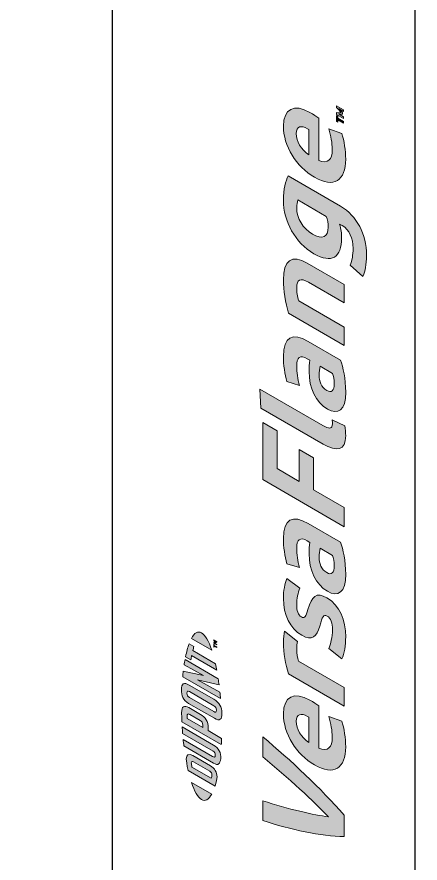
# Model space of a CAD drawing. Header units: inches. Extents: x -20.7 to 76.3, y -55.2 to 19.1.
# Drawn here: x 60.173 to 60.55, y -44.023 to -43.233 of the extents above; entities that cross this region are included whole.
import ezdxf

# ---------------------------------------------------------------- set-up
doc = ezdxf.new("R2010")
doc.units = ezdxf.units.IN
doc.header["$MEASUREMENT"] = 0
doc.linetypes.add('AI-Linetype-13', pattern=[1.199738, 0.599869, -0.119974, 0.119974, -0.119974, 0.119974, -0.119974])
for name, color, linetype, lineweight in [('G-ANNO-TTLB', 7, 'Continuous', 0), ('TYVEK', 7, 'Continuous', 0), ('wall scratch', 7, 'Continuous', 0)]:
    doc.layers.add(name, color=color, linetype=linetype, lineweight=lineweight)

# ---------------------------------------------------------------- blocks, each defined once
blk = doc.blocks.new('Block_149')
at = {"layer": 'TYVEK', "true_color": 0x18467f, "transparency": 33554687}
h = blk.add_hatch(color=156, dxfattribs=at)
h.dxf.hatch_style = 2
edge = h.paths.add_edge_path()
edge.add_spline(control_points=[(60.34545, -43.80839), (60.34894, -43.8104), (60.35218, -43.81615), (60.35498, -43.82451), (60.35498, -43.82451), (60.336, -43.81355), (60.336, -43.81355), (60.33878, -43.80841), (60.34201, -43.8064), (60.34545, -43.80839)], knot_values=[0, 0, 0, 0, 1, 1, 1, 2, 2, 2, 3, 3, 3, 3], degree=3, periodic=0)
edge.add_line((60.34545, -43.80839), (60.34545, -43.80839))
h = blk.add_hatch(color=156, dxfattribs=at)
h.dxf.hatch_style = 2
edge = h.paths.add_edge_path()
edge.add_spline(control_points=[(60.35688, -43.81814), (60.35688, -43.81814), (60.35688, -43.8175), (60.35688, -43.8175), (60.35688, -43.8175), (60.35817, -43.8173), (60.35817, -43.8173), (60.35817, -43.8173), (60.35688, -43.81561), (60.35688, -43.81561), (60.35688, -43.81561), (60.35688, -43.81499), (60.35688, -43.81499), (60.35688, -43.81499), (60.35961, -43.81656), (60.35961, -43.81656), (60.35961, -43.81656), (60.35961, -43.81715), (60.35961, -43.81715), (60.35961, -43.81715), (60.35767, -43.81602), (60.35767, -43.81602), (60.35767, -43.81602), (60.35897, -43.81774), (60.35897, -43.81774), (60.35897, -43.81774), (60.35897, -43.8178), (60.35897, -43.8178), (60.35897, -43.8178), (60.35767, -43.81802), (60.35767, -43.81802), (60.35767, -43.81802), (60.35961, -43.81914), (60.35961, -43.81914), (60.35961, -43.81914), (60.35961, -43.81972), (60.35961, -43.81972), (60.35961, -43.81972), (60.35688, -43.81814), (60.35688, -43.81814)], knot_values=[0, 0, 0, 0, 1, 1, 1, 2, 2, 2, 3, 3, 3, 4, 4, 4, 5, 5, 5, 6, 6, 6, 7, 7, 7, 8, 8, 8, 9, 9, 9, 10, 10, 10, 11, 11, 11, 12, 12, 12, 13, 13, 13, 13], degree=3, periodic=0)
edge = h.paths.add_edge_path()
edge.add_spline(control_points=[(60.35735, -43.82066), (60.35735, -43.82066), (60.35735, -43.82162), (60.35735, -43.82162), (60.35735, -43.82162), (60.35688, -43.82135), (60.35688, -43.82135), (60.35688, -43.82135), (60.35688, -43.81881), (60.35688, -43.81881), (60.35688, -43.81881), (60.35735, -43.81909), (60.35735, -43.81909), (60.35735, -43.81909), (60.35735, -43.82006), (60.35735, -43.82006), (60.35735, -43.82006), (60.35961, -43.82136), (60.35961, -43.82136), (60.35961, -43.82136), (60.35961, -43.82196), (60.35961, -43.82196), (60.35961, -43.82196), (60.35735, -43.82066), (60.35735, -43.82066)], knot_values=[0, 0, 0, 0, 1, 1, 1, 2, 2, 2, 3, 3, 3, 4, 4, 4, 5, 5, 5, 6, 6, 6, 7, 7, 7, 8, 8, 8, 8], degree=3, periodic=0)
h = blk.add_hatch(color=156, dxfattribs=at)
h.dxf.hatch_style = 2
edge = h.paths.add_edge_path()
edge.add_spline(control_points=[(60.33541, -43.83355), (60.33563, -43.83221), (60.33589, -43.83091), (60.33616, -43.82966), (60.33616, -43.82966), (60.35967, -43.84323), (60.35967, -43.84323), (60.3594, -43.84178), (60.35885, -43.83905), (60.35844, -43.83721), (60.35844, -43.83721), (60.33727, -43.82499), (60.33727, -43.82499), (60.33762, -43.82365), (60.33797, -43.82239), (60.3383, -43.82126), (60.3383, -43.82126), (60.33377, -43.81864), (60.33377, -43.81864), (60.33249, -43.8221), (60.33145, -43.826), (60.33049, -43.83071), (60.33049, -43.83071), (60.33541, -43.83355), (60.33541, -43.83355)], knot_values=[0, 0, 0, 0, 1, 1, 1, 2, 2, 2, 3, 3, 3, 4, 4, 4, 5, 5, 5, 6, 6, 6, 7, 7, 7, 8, 8, 8, 8], degree=3, periodic=0)
h = blk.add_hatch(color=156, dxfattribs=at)
h.dxf.hatch_style = 2
edge = h.paths.add_edge_path()
edge.add_spline(control_points=[(60.34711, -43.84831), (60.34711, -43.84831), (60.32838, -43.84407), (60.32838, -43.84407), (60.32818, -43.84575), (60.32797, -43.84779), (60.32783, -43.84938), (60.32783, -43.84938), (60.36319, -43.86979), (60.36319, -43.86979), (60.36309, -43.86856), (60.36279, -43.8654), (60.36262, -43.86375), (60.36262, -43.86375), (60.34179, -43.8522), (60.34179, -43.8522), (60.34179, -43.8522), (60.3618, -43.85679), (60.3618, -43.85679), (60.3616, -43.85519), (60.36127, -43.85284), (60.36104, -43.85128), (60.36104, -43.85128), (60.32997, -43.83335), (60.32997, -43.83335), (60.32972, -43.83468), (60.32932, -43.83715), (60.32915, -43.83834), (60.32915, -43.83834), (60.34711, -43.84831), (60.34711, -43.84831)], knot_values=[0, 0, 0, 0, 1, 1, 1, 2, 2, 2, 3, 3, 3, 4, 4, 4, 5, 5, 5, 6, 6, 6, 7, 7, 7, 8, 8, 8, 9, 9, 9, 10, 10, 10, 10], degree=3, periodic=0)
h = blk.add_hatch(color=156, dxfattribs=at)
h.dxf.hatch_style = 2
edge = h.paths.add_edge_path()
edge.add_spline(control_points=[(60.357, -43.87647), (60.35845, -43.87732), (60.35921, -43.87831), (60.35926, -43.88044), (60.35931, -43.88263), (60.35851, -43.88275), (60.357, -43.88188), (60.357, -43.88188), (60.33403, -43.86862), (60.33403, -43.86862), (60.33252, -43.86775), (60.33169, -43.86668), (60.33174, -43.86455), (60.3318, -43.86248), (60.33258, -43.86238), (60.33403, -43.86322), (60.33403, -43.86322), (60.357, -43.87647), (60.357, -43.87647)], knot_values=[0, 0, 0, 0, 1, 1, 1, 2, 2, 2, 3, 3, 3, 4, 4, 4, 5, 5, 5, 6, 6, 6, 6], degree=3, periodic=0)
edge = h.paths.add_edge_path()
edge.add_spline(control_points=[(60.32659, -43.86158), (60.32636, -43.86694), (60.32848, -43.87144), (60.33333, -43.87424), (60.33333, -43.87424), (60.35743, -43.88816), (60.35743, -43.88816), (60.36255, -43.89111), (60.36466, -43.88936), (60.36444, -43.88343), (60.36422, -43.87762), (60.36234, -43.87356), (60.35689, -43.87042), (60.35689, -43.87042), (60.33389, -43.85714), (60.33389, -43.85714), (60.3287, -43.85414), (60.32685, -43.85575), (60.32659, -43.86158)], knot_values=[0, 0, 0, 0, 1, 1, 1, 2, 2, 2, 3, 3, 3, 4, 4, 4, 5, 5, 5, 6, 6, 6, 6], degree=3, periodic=0)
edge.add_line((60.32659, -43.86158), (60.32659, -43.86158))
h = blk.add_hatch(color=156, dxfattribs=at)
h.dxf.hatch_style = 2
edge = h.paths.add_edge_path()
edge.add_spline(control_points=[(60.34413, -43.89024), (60.34572, -43.89115), (60.34652, -43.89225), (60.34653, -43.89467), (60.34653, -43.89467), (60.34653, -43.89675), (60.34653, -43.89675), (60.34653, -43.89675), (60.33199, -43.88836), (60.33199, -43.88836), (60.33195, -43.88741), (60.33194, -43.88691), (60.33194, -43.88635), (60.33194, -43.88375), (60.3328, -43.8837), (60.33442, -43.88463), (60.33442, -43.88463), (60.34413, -43.89024), (60.34413, -43.89024)], knot_values=[0, 0, 0, 0, 1, 1, 1, 2, 2, 2, 3, 3, 3, 4, 4, 4, 5, 5, 5, 6, 6, 6, 6], degree=3, periodic=0)
edge = h.paths.add_edge_path()
edge.add_spline(control_points=[(60.3268, -43.88304), (60.3268, -43.88407), (60.32691, -43.8879), (60.32709, -43.89146), (60.32709, -43.89146), (60.36393, -43.91273), (60.36393, -43.91273), (60.36398, -43.91159), (60.36412, -43.90858), (60.36416, -43.90693), (60.36416, -43.90693), (60.35165, -43.89971), (60.35165, -43.89971), (60.35165, -43.89971), (60.35165, -43.89738), (60.35165, -43.89738), (60.35163, -43.89116), (60.3492, -43.88717), (60.34452, -43.88447), (60.34452, -43.88447), (60.33366, -43.8782), (60.33366, -43.8782), (60.32908, -43.87556), (60.3268, -43.87714), (60.3268, -43.88304)], knot_values=[0, 0, 0, 0, 1, 1, 1, 2, 2, 2, 3, 3, 3, 4, 4, 4, 5, 5, 5, 6, 6, 6, 7, 7, 7, 8, 8, 8, 8], degree=3, periodic=0)
edge.add_line((60.3268, -43.88304), (60.3268, -43.88304))
h = blk.add_hatch(color=156, dxfattribs=at)
h.dxf.hatch_style = 2
edge = h.paths.add_edge_path()
edge.add_spline(control_points=[(60.35616, -43.91881), (60.35761, -43.91965), (60.35853, -43.92076), (60.35831, -43.92271), (60.3581, -43.92463), (60.35734, -43.92475), (60.35562, -43.92375), (60.35562, -43.92375), (60.32825, -43.90795), (60.32825, -43.90795), (60.32838, -43.90938), (60.32874, -43.91262), (60.32891, -43.91401), (60.32891, -43.91401), (60.35659, -43.92999), (60.35659, -43.92999), (60.36101, -43.93254), (60.36273, -43.93108), (60.36331, -43.9256), (60.36384, -43.92057), (60.36149, -43.91596), (60.35659, -43.91312), (60.35659, -43.91312), (60.32734, -43.89624), (60.32734, -43.89624), (60.3274, -43.89738), (60.32767, -43.90119), (60.32777, -43.90242), (60.32777, -43.90242), (60.35616, -43.91881), (60.35616, -43.91881)], knot_values=[0, 0, 0, 0, 1, 1, 1, 2, 2, 2, 3, 3, 3, 4, 4, 4, 5, 5, 5, 6, 6, 6, 7, 7, 7, 8, 8, 8, 9, 9, 9, 10, 10, 10, 10], degree=3, periodic=0)
h = blk.add_hatch(color=156, dxfattribs=at)
h.dxf.hatch_style = 2
edge = h.paths.add_edge_path()
edge.add_spline(control_points=[(60.35321, -43.93762), (60.35466, -43.93846), (60.35515, -43.93974), (60.35515, -43.94094), (60.35515, -43.94187), (60.35485, -43.94314), (60.35457, -43.94415), (60.35457, -43.94415), (60.33643, -43.93368), (60.33643, -43.93368), (60.33616, -43.93235), (60.33586, -43.93074), (60.33586, -43.9298), (60.33586, -43.92861), (60.33635, -43.92788), (60.33781, -43.92873), (60.33781, -43.92873), (60.35321, -43.93762), (60.35321, -43.93762)], knot_values=[0, 0, 0, 0, 1, 1, 1, 2, 2, 2, 3, 3, 3, 4, 4, 4, 5, 5, 5, 6, 6, 6, 6], degree=3, periodic=0)
edge = h.paths.add_edge_path()
edge.add_spline(control_points=[(60.33112, -43.92628), (60.33112, -43.92816), (60.33161, -43.93116), (60.33293, -43.93685), (60.33293, -43.93685), (60.35808, -43.95137), (60.35808, -43.95137), (60.35923, -43.9477), (60.35989, -43.94477), (60.35989, -43.94289), (60.35989, -43.93855), (60.35757, -43.93476), (60.35385, -43.93262), (60.35385, -43.93262), (60.33716, -43.92298), (60.33716, -43.92298), (60.33344, -43.92083), (60.33112, -43.92193), (60.33112, -43.92628)], knot_values=[0, 0, 0, 0, 1, 1, 1, 2, 2, 2, 3, 3, 3, 4, 4, 4, 5, 5, 5, 6, 6, 6, 6], degree=3, periodic=0)
edge.add_line((60.33112, -43.92628), (60.33112, -43.92628))
h = blk.add_hatch(color=156, dxfattribs=at)
h.dxf.hatch_style = 2
edge = h.paths.add_edge_path()
edge.add_spline(control_points=[(60.34545, -43.96403), (60.34893, -43.96603), (60.35218, -43.96405), (60.35498, -43.95891), (60.35498, -43.95891), (60.336, -43.94796), (60.336, -43.94796), (60.33878, -43.95631), (60.34201, -43.96204), (60.34545, -43.96403)], knot_values=[0, 0, 0, 0, 1, 1, 1, 2, 2, 2, 3, 3, 3, 3], degree=3, periodic=0)
edge.add_line((60.34545, -43.96403), (60.34545, -43.96403))
at = {"layer": 'TYVEK'}
for points, knots in [([(60.34545, -43.80839), (60.34894, -43.8104), (60.35218, -43.81615), (60.35498, -43.82451), (60.35498, -43.82451), (60.336, -43.81355), (60.336, -43.81355), (60.33878, -43.80841), (60.34201, -43.8064), (60.34545, -43.80839)], [0, 0, 0, 0, 1, 1, 1, 2, 2, 2, 3, 3, 3, 3]), ([(60.35688, -43.81814), (60.35688, -43.81814), (60.35688, -43.8175), (60.35688, -43.8175), (60.35688, -43.8175), (60.35817, -43.8173), (60.35817, -43.8173), (60.35817, -43.8173), (60.35688, -43.81561), (60.35688, -43.81561), (60.35688, -43.81561), (60.35688, -43.81499), (60.35688, -43.81499), (60.35688, -43.81499), (60.35961, -43.81656), (60.35961, -43.81656), (60.35961, -43.81656), (60.35961, -43.81715), (60.35961, -43.81715), (60.35961, -43.81715), (60.35767, -43.81602), (60.35767, -43.81602), (60.35767, -43.81602), (60.35897, -43.81774), (60.35897, -43.81774), (60.35897, -43.81774), (60.35897, -43.8178), (60.35897, -43.8178), (60.35897, -43.8178), (60.35767, -43.81802), (60.35767, -43.81802), (60.35767, -43.81802), (60.35961, -43.81914), (60.35961, -43.81914), (60.35961, -43.81914), (60.35961, -43.81972), (60.35961, -43.81972), (60.35961, -43.81972), (60.35688, -43.81814), (60.35688, -43.81814)], [0, 0, 0, 0, 1, 1, 1, 2, 2, 2, 3, 3, 3, 4, 4, 4, 5, 5, 5, 6, 6, 6, 7, 7, 7, 8, 8, 8, 9, 9, 9, 10, 10, 10, 11, 11, 11, 12, 12, 12, 13, 13, 13, 13]), ([(60.33541, -43.83355), (60.33563, -43.83221), (60.33589, -43.83091), (60.33616, -43.82966), (60.33616, -43.82966), (60.35967, -43.84323), (60.35967, -43.84323), (60.3594, -43.84178), (60.35885, -43.83905), (60.35844, -43.83721), (60.35844, -43.83721), (60.33727, -43.82499), (60.33727, -43.82499), (60.33762, -43.82365), (60.33797, -43.82239), (60.3383, -43.82126), (60.3383, -43.82126), (60.33377, -43.81864), (60.33377, -43.81864), (60.33249, -43.8221), (60.33145, -43.826), (60.33049, -43.83071), (60.33049, -43.83071), (60.33541, -43.83355), (60.33541, -43.83355)], [0, 0, 0, 0, 1, 1, 1, 2, 2, 2, 3, 3, 3, 4, 4, 4, 5, 5, 5, 6, 6, 6, 7, 7, 7, 8, 8, 8, 8]), ([(60.35735, -43.82066), (60.35735, -43.82066), (60.35735, -43.82162), (60.35735, -43.82162), (60.35735, -43.82162), (60.35688, -43.82135), (60.35688, -43.82135), (60.35688, -43.82135), (60.35688, -43.81881), (60.35688, -43.81881), (60.35688, -43.81881), (60.35735, -43.81909), (60.35735, -43.81909), (60.35735, -43.81909), (60.35735, -43.82006), (60.35735, -43.82006), (60.35735, -43.82006), (60.35961, -43.82136), (60.35961, -43.82136), (60.35961, -43.82136), (60.35961, -43.82196), (60.35961, -43.82196), (60.35961, -43.82196), (60.35735, -43.82066), (60.35735, -43.82066)], [0, 0, 0, 0, 1, 1, 1, 2, 2, 2, 3, 3, 3, 4, 4, 4, 5, 5, 5, 6, 6, 6, 7, 7, 7, 8, 8, 8, 8]), ([(60.34711, -43.84831), (60.34711, -43.84831), (60.32838, -43.84407), (60.32838, -43.84407), (60.32818, -43.84575), (60.32797, -43.84779), (60.32783, -43.84938), (60.32783, -43.84938), (60.36319, -43.86979), (60.36319, -43.86979), (60.36309, -43.86856), (60.36279, -43.8654), (60.36262, -43.86375), (60.36262, -43.86375), (60.34179, -43.8522), (60.34179, -43.8522), (60.34179, -43.8522), (60.3618, -43.85679), (60.3618, -43.85679), (60.3616, -43.85519), (60.36127, -43.85284), (60.36104, -43.85128), (60.36104, -43.85128), (60.32997, -43.83335), (60.32997, -43.83335), (60.32972, -43.83468), (60.32932, -43.83715), (60.32915, -43.83834), (60.32915, -43.83834), (60.34711, -43.84831), (60.34711, -43.84831)], [0, 0, 0, 0, 1, 1, 1, 2, 2, 2, 3, 3, 3, 4, 4, 4, 5, 5, 5, 6, 6, 6, 7, 7, 7, 8, 8, 8, 9, 9, 9, 10, 10, 10, 10]), ([(60.32659, -43.86158), (60.32636, -43.86694), (60.32848, -43.87144), (60.33333, -43.87424), (60.33333, -43.87424), (60.35743, -43.88816), (60.35743, -43.88816), (60.36255, -43.89111), (60.36466, -43.88936), (60.36444, -43.88343), (60.36422, -43.87762), (60.36234, -43.87356), (60.35689, -43.87042), (60.35689, -43.87042), (60.33389, -43.85714), (60.33389, -43.85714), (60.3287, -43.85414), (60.32685, -43.85575), (60.32659, -43.86158)], [0, 0, 0, 0, 1, 1, 1, 2, 2, 2, 3, 3, 3, 4, 4, 4, 5, 5, 5, 6, 6, 6, 6]), ([(60.357, -43.87647), (60.35845, -43.87732), (60.35921, -43.87831), (60.35926, -43.88044), (60.35931, -43.88263), (60.35851, -43.88275), (60.357, -43.88188), (60.357, -43.88188), (60.33403, -43.86862), (60.33403, -43.86862), (60.33252, -43.86775), (60.33169, -43.86668), (60.33174, -43.86455), (60.3318, -43.86248), (60.33258, -43.86238), (60.33403, -43.86322), (60.33403, -43.86322), (60.357, -43.87647), (60.357, -43.87647)], [0, 0, 0, 0, 1, 1, 1, 2, 2, 2, 3, 3, 3, 4, 4, 4, 5, 5, 5, 6, 6, 6, 6]), ([(60.3268, -43.88304), (60.3268, -43.88407), (60.32691, -43.8879), (60.32709, -43.89146), (60.32709, -43.89146), (60.36393, -43.91273), (60.36393, -43.91273), (60.36398, -43.91159), (60.36412, -43.90858), (60.36416, -43.90693), (60.36416, -43.90693), (60.35165, -43.89971), (60.35165, -43.89971), (60.35165, -43.89971), (60.35165, -43.89738), (60.35165, -43.89738), (60.35163, -43.89116), (60.3492, -43.88717), (60.34452, -43.88447), (60.34452, -43.88447), (60.33366, -43.8782), (60.33366, -43.8782), (60.32908, -43.87556), (60.3268, -43.87714), (60.3268, -43.88304)], [0, 0, 0, 0, 1, 1, 1, 2, 2, 2, 3, 3, 3, 4, 4, 4, 5, 5, 5, 6, 6, 6, 7, 7, 7, 8, 8, 8, 8]), ([(60.34413, -43.89024), (60.34572, -43.89115), (60.34652, -43.89225), (60.34653, -43.89467), (60.34653, -43.89467), (60.34653, -43.89675), (60.34653, -43.89675), (60.34653, -43.89675), (60.33199, -43.88836), (60.33199, -43.88836), (60.33195, -43.88741), (60.33194, -43.88691), (60.33194, -43.88635), (60.33194, -43.88375), (60.3328, -43.8837), (60.33442, -43.88463), (60.33442, -43.88463), (60.34413, -43.89024), (60.34413, -43.89024)], [0, 0, 0, 0, 1, 1, 1, 2, 2, 2, 3, 3, 3, 4, 4, 4, 5, 5, 5, 6, 6, 6, 6]), ([(60.35616, -43.91881), (60.35761, -43.91965), (60.35853, -43.92076), (60.35831, -43.92271), (60.3581, -43.92463), (60.35734, -43.92475), (60.35562, -43.92375), (60.35562, -43.92375), (60.32825, -43.90795), (60.32825, -43.90795), (60.32838, -43.90938), (60.32874, -43.91262), (60.32891, -43.91401), (60.32891, -43.91401), (60.35659, -43.92999), (60.35659, -43.92999), (60.36101, -43.93254), (60.36273, -43.93108), (60.36331, -43.9256), (60.36384, -43.92057), (60.36149, -43.91596), (60.35659, -43.91312), (60.35659, -43.91312), (60.32734, -43.89624), (60.32734, -43.89624), (60.3274, -43.89738), (60.32767, -43.90119), (60.32777, -43.90242), (60.32777, -43.90242), (60.35616, -43.91881), (60.35616, -43.91881)], [0, 0, 0, 0, 1, 1, 1, 2, 2, 2, 3, 3, 3, 4, 4, 4, 5, 5, 5, 6, 6, 6, 7, 7, 7, 8, 8, 8, 9, 9, 9, 10, 10, 10, 10]), ([(60.33112, -43.92628), (60.33112, -43.92816), (60.33161, -43.93116), (60.33293, -43.93685), (60.33293, -43.93685), (60.35808, -43.95137), (60.35808, -43.95137), (60.35923, -43.9477), (60.35989, -43.94477), (60.35989, -43.94289), (60.35989, -43.93855), (60.35757, -43.93476), (60.35385, -43.93262), (60.35385, -43.93262), (60.33716, -43.92298), (60.33716, -43.92298), (60.33344, -43.92083), (60.33112, -43.92193), (60.33112, -43.92628)], [0, 0, 0, 0, 1, 1, 1, 2, 2, 2, 3, 3, 3, 4, 4, 4, 5, 5, 5, 6, 6, 6, 6]), ([(60.35321, -43.93762), (60.35466, -43.93846), (60.35515, -43.93974), (60.35515, -43.94094), (60.35515, -43.94187), (60.35485, -43.94314), (60.35457, -43.94415), (60.35457, -43.94415), (60.33643, -43.93368), (60.33643, -43.93368), (60.33616, -43.93235), (60.33586, -43.93074), (60.33586, -43.9298), (60.33586, -43.92861), (60.33635, -43.92788), (60.33781, -43.92873), (60.33781, -43.92873), (60.35321, -43.93762), (60.35321, -43.93762)], [0, 0, 0, 0, 1, 1, 1, 2, 2, 2, 3, 3, 3, 4, 4, 4, 5, 5, 5, 6, 6, 6, 6]), ([(60.34545, -43.96403), (60.34893, -43.96603), (60.35218, -43.96405), (60.35498, -43.95891), (60.35498, -43.95891), (60.336, -43.94796), (60.336, -43.94796), (60.33878, -43.95631), (60.34201, -43.96204), (60.34545, -43.96403)], [0, 0, 0, 0, 1, 1, 1, 2, 2, 2, 3, 3, 3, 3])]:
    blk.add_open_spline(points, degree=3, knots=knots, dxfattribs=at)
blk = doc.blocks.new('Block_151')
at = {"layer": 'TYVEK', "true_color": 0x18467f, "transparency": 33554687}
h = blk.add_hatch(color=156, dxfattribs=at)
h.dxf.hatch_style = 2
edge = h.paths.add_edge_path()
edge.add_spline(control_points=[(60.47163, -43.31642), (60.47163, -43.31642), (60.47819, -43.3202), (60.47819, -43.3202), (60.47819, -43.3202), (60.47819, -43.32161), (60.47819, -43.32161), (60.47819, -43.32161), (60.47506, -43.3198), (60.47506, -43.3198), (60.47464, -43.31957), (60.47424, -43.31931), (60.47386, -43.31904), (60.47488, -43.32017), (60.47594, -43.32144), (60.47705, -43.32291), (60.47705, -43.32291), (60.47705, -43.32412), (60.47705, -43.32412), (60.47593, -43.32429), (60.47486, -43.32435), (60.47384, -43.32431), (60.47421, -43.32447), (60.47462, -43.32468), (60.47506, -43.32493), (60.47506, -43.32493), (60.47819, -43.32674), (60.47819, -43.32674), (60.47819, -43.32674), (60.47819, -43.32816), (60.47819, -43.32816), (60.47819, -43.32816), (60.47163, -43.32437), (60.47163, -43.32437), (60.47163, -43.32437), (60.47163, -43.32279), (60.47163, -43.32279), (60.47309, -43.32294), (60.47432, -43.32294), (60.47571, -43.32274), (60.47432, -43.32093), (60.47309, -43.31953), (60.47163, -43.31799), (60.47163, -43.31799), (60.47163, -43.31642), (60.47163, -43.31642)], knot_values=[0, 0, 0, 0, 1, 1, 1, 2, 2, 2, 3, 3, 3, 4, 4, 4, 5, 5, 5, 6, 6, 6, 7, 7, 7, 8, 8, 8, 9, 9, 9, 10, 10, 10, 11, 11, 11, 12, 12, 12, 13, 13, 13, 14, 14, 14, 15, 15, 15, 15], degree=3, periodic=0)
h = blk.add_hatch(color=156, dxfattribs=at)
h.dxf.hatch_style = 2
h.paths.add_polyline_path([(60.47277, -43.32958), (60.47277, -43.33158), (60.47163, -43.33092), (60.47163, -43.32539), (60.47277, -43.32605), (60.47277, -43.32804), (60.47819, -43.33117), (60.47819, -43.33271)])
at = {"layer": 'TYVEK'}
blk.add_lwpolyline([(60.47277, -43.32958), (60.47277, -43.33158), (60.47163, -43.33092), (60.47163, -43.32539), (60.47277, -43.32605), (60.47277, -43.32804), (60.47819, -43.33117), (60.47819, -43.33271)], close=True, dxfattribs=at)
blk.add_open_spline([(60.47163, -43.31642), (60.47163, -43.31642), (60.47819, -43.3202), (60.47819, -43.3202), (60.47819, -43.3202), (60.47819, -43.32161), (60.47819, -43.32161), (60.47819, -43.32161), (60.47506, -43.3198), (60.47506, -43.3198), (60.47464, -43.31957), (60.47424, -43.31931), (60.47386, -43.31904), (60.47488, -43.32017), (60.47594, -43.32144), (60.47705, -43.32291), (60.47705, -43.32291), (60.47705, -43.32412), (60.47705, -43.32412), (60.47593, -43.32429), (60.47486, -43.32435), (60.47384, -43.32431), (60.47421, -43.32447), (60.47462, -43.32468), (60.47506, -43.32493), (60.47506, -43.32493), (60.47819, -43.32674), (60.47819, -43.32674), (60.47819, -43.32674), (60.47819, -43.32816), (60.47819, -43.32816), (60.47819, -43.32816), (60.47163, -43.32437), (60.47163, -43.32437), (60.47163, -43.32437), (60.47163, -43.32279), (60.47163, -43.32279), (60.47309, -43.32294), (60.47432, -43.32294), (60.47571, -43.32274), (60.47432, -43.32093), (60.47309, -43.31953), (60.47163, -43.31799), (60.47163, -43.31799), (60.47163, -43.31642), (60.47163, -43.31642)], degree=3, knots=[0, 0, 0, 0, 1, 1, 1, 2, 2, 2, 3, 3, 3, 4, 4, 4, 5, 5, 5, 6, 6, 6, 7, 7, 7, 8, 8, 8, 9, 9, 9, 10, 10, 10, 11, 11, 11, 12, 12, 12, 13, 13, 13, 14, 14, 14, 15, 15, 15, 15], dxfattribs=at)
blk = doc.blocks.new('Block_152')
at = {"layer": 'TYVEK', "true_color": 0x18467f, "transparency": 33554687}
h = blk.add_hatch(color=156, dxfattribs=at)
h.dxf.hatch_style = 2
edge = h.paths.add_edge_path()
edge.add_spline(control_points=[(60.4458, -43.36229), (60.4458, -43.36229), (60.4458, -43.33858), (60.4458, -43.33858), (60.4458, -43.33858), (60.4445, -43.33782), (60.4445, -43.33782), (60.4384, -43.3343), (60.43393, -43.33547), (60.43393, -43.34234), (60.43393, -43.34958), (60.4384, -43.3569), (60.4458, -43.36229)], knot_values=[0, 0, 0, 0, 1, 1, 1, 2, 2, 2, 3, 3, 3, 4, 4, 4, 4], degree=3, periodic=0)
edge = h.paths.add_edge_path()
edge.add_spline(control_points=[(60.47651, -43.3422), (60.47868, -43.34895), (60.48021, -43.35794), (60.48021, -43.36618), (60.48021, -43.38628), (60.4691, -43.3936), (60.45103, -43.38316), (60.43372, -43.37316), (60.42196, -43.35377), (60.42196, -43.33542), (60.42196, -43.31907), (60.43208, -43.31418), (60.44667, -43.32261), (60.44994, -43.32449), (60.45277, -43.32638), (60.45495, -43.32788), (60.45495, -43.32788), (60.45495, -43.36733), (60.45495, -43.36733), (60.46366, -43.37073), (60.46758, -43.36713), (60.46758, -43.35714), (60.46758, -43.35103), (60.46638, -43.34447), (60.46442, -43.33797), (60.46442, -43.33797), (60.47651, -43.3422), (60.47651, -43.3422)], knot_values=[0, 0, 0, 0, 1, 1, 1, 2, 2, 2, 3, 3, 3, 4, 4, 4, 5, 5, 5, 6, 6, 6, 7, 7, 7, 8, 8, 8, 9, 9, 9, 9], degree=3, periodic=0)
h = blk.add_hatch(color=156, dxfattribs=at)
h.dxf.hatch_style = 2
edge = h.paths.add_edge_path()
edge.add_spline(control_points=[(60.46388, -43.42965), (60.46388, -43.42615), (60.46311, -43.42284), (60.46202, -43.41959), (60.46202, -43.41959), (60.43557, -43.40432), (60.43557, -43.40432), (60.43491, -43.40631), (60.43437, -43.40874), (60.43437, -43.41149), (60.43437, -43.42173), (60.44025, -43.43099), (60.44918, -43.43614), (60.45821, -43.44136), (60.46388, -43.43926), (60.46388, -43.42965)], knot_values=[0, 0, 0, 0, 1, 1, 1, 2, 2, 2, 3, 3, 3, 4, 4, 4, 5, 5, 5, 5], degree=3, periodic=0)
edge = h.paths.add_edge_path()
edge.add_spline(control_points=[(60.49959, -43.45576), (60.49959, -43.46525), (60.49861, -43.4703), (60.49621, -43.47565), (60.49621, -43.47565), (60.48435, -43.46518), (60.48435, -43.46518), (60.4862, -43.46101), (60.48707, -43.45577), (60.48707, -43.44953), (60.48707, -43.43992), (60.48358, -43.43204), (60.47694, -43.42821), (60.47694, -43.42821), (60.47444, -43.42676), (60.47444, -43.42676), (60.47574, -43.43138), (60.4764, -43.43575), (60.4764, -43.43962), (60.4764, -43.4581), (60.46692, -43.46399), (60.45048, -43.45449), (60.43295, -43.44437), (60.42196, -43.42442), (60.42196, -43.40432), (60.42196, -43.39446), (60.42413, -43.38623), (60.42631, -43.38187), (60.42631, -43.38187), (60.47542, -43.41023), (60.47542, -43.41023), (60.49077, -43.41909), (60.49959, -43.43629), (60.49959, -43.45576)], knot_values=[0, 0, 0, 0, 1, 1, 1, 2, 2, 2, 3, 3, 3, 4, 4, 4, 5, 5, 5, 6, 6, 6, 7, 7, 7, 8, 8, 8, 9, 9, 9, 10, 10, 10, 11, 11, 11, 11], degree=3, periodic=0)
h = blk.add_hatch(color=156, dxfattribs=at)
h.dxf.hatch_style = 2
edge = h.paths.add_edge_path()
edge.add_spline(control_points=[(60.4789, -43.54005), (60.4789, -43.54005), (60.42675, -43.50994), (60.42675, -43.50994), (60.42381, -43.50038), (60.42196, -43.48858), (60.42196, -43.47897), (60.42196, -43.46074), (60.4298, -43.45478), (60.44428, -43.46315), (60.44428, -43.46315), (60.4789, -43.48314), (60.4789, -43.48314), (60.4789, -43.48314), (60.4789, -43.50036), (60.4789, -43.50036), (60.4789, -43.50036), (60.44537, -43.481), (60.44537, -43.481), (60.43785, -43.47666), (60.43437, -43.47864), (60.43437, -43.48626), (60.43437, -43.49025), (60.43502, -43.49437), (60.43633, -43.49837), (60.43633, -43.49837), (60.4789, -43.52295), (60.4789, -43.52295), (60.4789, -43.52295), (60.4789, -43.54005), (60.4789, -43.54005)], knot_values=[0, 0, 0, 0, 1, 1, 1, 2, 2, 2, 3, 3, 3, 4, 4, 4, 5, 5, 5, 6, 6, 6, 7, 7, 7, 8, 8, 8, 9, 9, 9, 10, 10, 10, 10], degree=3, periodic=0)
h = blk.add_hatch(color=156, dxfattribs=at)
h.dxf.hatch_style = 2
edge = h.paths.add_edge_path()
edge.add_spline(control_points=[(60.4679, -43.56616), (60.4679, -43.56616), (60.45625, -43.55943), (60.45625, -43.55943), (60.45571, -43.56199), (60.45538, -43.5648), (60.45538, -43.56779), (60.45538, -43.57353), (60.45734, -43.57916), (60.46246, -43.58211), (60.46703, -43.58475), (60.46943, -43.58239), (60.46943, -43.57578), (60.46943, -43.57203), (60.46878, -43.56853), (60.4679, -43.56616)], knot_values=[0, 0, 0, 0, 1, 1, 1, 2, 2, 2, 3, 3, 3, 4, 4, 4, 5, 5, 5, 5], degree=3, periodic=0)
edge = h.paths.add_edge_path()
edge.add_spline(control_points=[(60.48021, -43.58375), (60.48021, -43.60085), (60.47291, -43.60525), (60.46311, -43.59959), (60.45233, -43.59337), (60.44602, -43.57961), (60.44591, -43.56457), (60.44591, -43.56107), (60.44635, -43.55683), (60.44678, -43.55396), (60.44678, -43.55396), (60.44417, -43.55246), (60.44417, -43.55246), (60.43753, -43.54862), (60.43437, -43.55117), (60.43437, -43.55953), (60.43437, -43.56502), (60.43513, -43.57133), (60.43698, -43.57751), (60.43698, -43.57751), (60.42522, -43.57384), (60.42522, -43.57384), (60.42326, -43.56735), (60.42196, -43.55798), (60.42196, -43.55037), (60.42196, -43.53202), (60.43045, -43.52781), (60.44515, -43.5363), (60.44515, -43.5363), (60.47542, -43.55377), (60.47542, -43.55377), (60.4777, -43.56021), (60.48021, -43.57127), (60.48021, -43.58375)], knot_values=[0, 0, 0, 0, 1, 1, 1, 2, 2, 2, 3, 3, 3, 4, 4, 4, 5, 5, 5, 6, 6, 6, 7, 7, 7, 8, 8, 8, 9, 9, 9, 10, 10, 10, 11, 11, 11, 11], degree=3, periodic=0)
h = blk.add_hatch(color=156, dxfattribs=at)
h.dxf.hatch_style = 2
edge = h.paths.add_edge_path()
edge.add_spline(control_points=[(60.45876, -43.6148), (60.46464, -43.6182), (60.4678, -43.61827), (60.4678, -43.61328), (60.4678, -43.61203), (60.46769, -43.61072), (60.46747, -43.60947), (60.46747, -43.60947), (60.47934, -43.61508), (60.47934, -43.61508), (60.47977, -43.6177), (60.48021, -43.62182), (60.48021, -43.62431), (60.48021, -43.63867), (60.47204, -43.6397), (60.45898, -43.63215), (60.45898, -43.63215), (60.40083, -43.59858), (60.40083, -43.59858), (60.40083, -43.59858), (60.39996, -43.58085), (60.39996, -43.58085), (60.39996, -43.58085), (60.45876, -43.6148), (60.45876, -43.6148)], knot_values=[0, 0, 0, 0, 1, 1, 1, 2, 2, 2, 3, 3, 3, 4, 4, 4, 5, 5, 5, 6, 6, 6, 7, 7, 7, 8, 8, 8, 8], degree=3, periodic=0)
h = blk.add_hatch(color=156, dxfattribs=at)
h.dxf.hatch_style = 2
edge = h.paths.add_edge_path()
edge.add_spline(control_points=[(60.4789, -43.70931), (60.4789, -43.70931), (60.40268, -43.66531), (60.40268, -43.66531), (60.40268, -43.66531), (60.40268, -43.61214), (60.40268, -43.61214), (60.40268, -43.61214), (60.41597, -43.61981), (60.41597, -43.61981), (60.41597, -43.61981), (60.41597, -43.65513), (60.41597, -43.65513), (60.41597, -43.65513), (60.43666, -43.66707), (60.43666, -43.66707), (60.43666, -43.66707), (60.43666, -43.63737), (60.43666, -43.63737), (60.43666, -43.63737), (60.44994, -43.64504), (60.44994, -43.64504), (60.44994, -43.64504), (60.44994, -43.67474), (60.44994, -43.67474), (60.44994, -43.67474), (60.4789, -43.69146), (60.4789, -43.69146), (60.4789, -43.69146), (60.4789, -43.70931), (60.4789, -43.70931)], knot_values=[0, 0, 0, 0, 1, 1, 1, 2, 2, 2, 3, 3, 3, 4, 4, 4, 5, 5, 5, 6, 6, 6, 7, 7, 7, 8, 8, 8, 9, 9, 9, 10, 10, 10, 10], degree=3, periodic=0)
h = blk.add_hatch(color=156, dxfattribs=at)
h.dxf.hatch_style = 2
edge = h.paths.add_edge_path()
edge.add_spline(control_points=[(60.4679, -43.73617), (60.4679, -43.73617), (60.45625, -43.72944), (60.45625, -43.72944), (60.45571, -43.732), (60.45538, -43.73481), (60.45538, -43.7378), (60.45538, -43.74354), (60.45734, -43.74917), (60.46246, -43.75212), (60.46703, -43.75476), (60.46943, -43.7524), (60.46943, -43.74579), (60.46943, -43.74204), (60.46878, -43.73854), (60.4679, -43.73617)], knot_values=[0, 0, 0, 0, 1, 1, 1, 2, 2, 2, 3, 3, 3, 4, 4, 4, 5, 5, 5, 5], degree=3, periodic=0)
edge = h.paths.add_edge_path()
edge.add_spline(control_points=[(60.48021, -43.75376), (60.48021, -43.77086), (60.47291, -43.77526), (60.46311, -43.7696), (60.45233, -43.76338), (60.44602, -43.74962), (60.44591, -43.73458), (60.44591, -43.73109), (60.44635, -43.72684), (60.44678, -43.72397), (60.44678, -43.72397), (60.44417, -43.72247), (60.44417, -43.72247), (60.43753, -43.71863), (60.43437, -43.72118), (60.43437, -43.72954), (60.43437, -43.73503), (60.43513, -43.74134), (60.43698, -43.74752), (60.43698, -43.74752), (60.42522, -43.74385), (60.42522, -43.74385), (60.42326, -43.73736), (60.42196, -43.72799), (60.42196, -43.72038), (60.42196, -43.70203), (60.43045, -43.69782), (60.44515, -43.70631), (60.44515, -43.70631), (60.47542, -43.72378), (60.47542, -43.72378), (60.4777, -43.73022), (60.48021, -43.74128), (60.48021, -43.75376)], knot_values=[0, 0, 0, 0, 1, 1, 1, 2, 2, 2, 3, 3, 3, 4, 4, 4, 5, 5, 5, 6, 6, 6, 7, 7, 7, 8, 8, 8, 9, 9, 9, 10, 10, 10, 11, 11, 11, 11], degree=3, periodic=0)
h = blk.add_hatch(color=156, dxfattribs=at)
h.dxf.hatch_style = 2
edge = h.paths.add_edge_path()
edge.add_spline(control_points=[(60.43731, -43.76656), (60.43578, -43.77142), (60.43437, -43.77622), (60.43437, -43.78221), (60.43437, -43.78746), (60.43567, -43.79171), (60.43883, -43.79353), (60.4421, -43.79542), (60.44308, -43.79311), (60.44493, -43.78669), (60.44841, -43.77422), (60.45266, -43.76993), (60.46268, -43.77572), (60.47444, -43.78251), (60.48021, -43.79682), (60.48021, -43.81205), (60.48021, -43.82004), (60.47879, -43.82808), (60.47662, -43.83257), (60.47662, -43.83257), (60.46431, -43.82309), (60.46431, -43.82309), (60.46616, -43.81867), (60.4678, -43.81262), (60.4678, -43.80526), (60.4678, -43.79952), (60.46605, -43.79452), (60.46301, -43.79276), (60.45941, -43.79068), (60.45843, -43.79324), (60.45593, -43.80203), (60.45331, -43.812), (60.44863, -43.81616), (60.43916, -43.81069), (60.42805, -43.80428), (60.42196, -43.79165), (60.42196, -43.77642), (60.42196, -43.76931), (60.42326, -43.76195), (60.42511, -43.75765), (60.42511, -43.75765), (60.43731, -43.76656), (60.43731, -43.76656)], knot_values=[0, 0, 0, 0, 1, 1, 1, 2, 2, 2, 3, 3, 3, 4, 4, 4, 5, 5, 5, 6, 6, 6, 7, 7, 7, 8, 8, 8, 9, 9, 9, 10, 10, 10, 11, 11, 11, 12, 12, 12, 13, 13, 13, 14, 14, 14, 14], degree=3, periodic=0)
h = blk.add_hatch(color=156, dxfattribs=at)
h.dxf.hatch_style = 2
edge = h.paths.add_edge_path()
edge.add_spline(control_points=[(60.42196, -43.81761), (60.42196, -43.81312), (60.42239, -43.80913), (60.42294, -43.80695), (60.42294, -43.80695), (60.43524, -43.81655), (60.43524, -43.81655), (60.43459, -43.81829), (60.43437, -43.82079), (60.43437, -43.82341), (60.43437, -43.82803), (60.43513, -43.83159), (60.43622, -43.83483), (60.43622, -43.83483), (60.4789, -43.85948), (60.4789, -43.85948), (60.4789, -43.85948), (60.4789, -43.8767), (60.4789, -43.8767), (60.4789, -43.8767), (60.42675, -43.84659), (60.42675, -43.84659), (60.42381, -43.83815), (60.42196, -43.8266), (60.42196, -43.81761)], knot_values=[0, 0, 0, 0, 1, 1, 1, 2, 2, 2, 3, 3, 3, 4, 4, 4, 5, 5, 5, 6, 6, 6, 7, 7, 7, 8, 8, 8, 8], degree=3, periodic=0)
h = blk.add_hatch(color=156, dxfattribs=at)
h.dxf.hatch_style = 2
edge = h.paths.add_edge_path()
edge.add_spline(control_points=[(60.4458, -43.91089), (60.4458, -43.91089), (60.4458, -43.88718), (60.4458, -43.88718), (60.4458, -43.88718), (60.4445, -43.88642), (60.4445, -43.88642), (60.4384, -43.8829), (60.43393, -43.88407), (60.43393, -43.89093), (60.43393, -43.89817), (60.4384, -43.90549), (60.4458, -43.91089)], knot_values=[0, 0, 0, 0, 1, 1, 1, 2, 2, 2, 3, 3, 3, 4, 4, 4, 4], degree=3, periodic=0)
edge = h.paths.add_edge_path()
edge.add_spline(control_points=[(60.47651, -43.8908), (60.47868, -43.89755), (60.48021, -43.90654), (60.48021, -43.91478), (60.48021, -43.93487), (60.4691, -43.94219), (60.45103, -43.93176), (60.43372, -43.92176), (60.42196, -43.90237), (60.42196, -43.88402), (60.42196, -43.86767), (60.43208, -43.86278), (60.44667, -43.8712), (60.44994, -43.87309), (60.45277, -43.87497), (60.45495, -43.87648), (60.45495, -43.87648), (60.45495, -43.91592), (60.45495, -43.91592), (60.46366, -43.91933), (60.46758, -43.91573), (60.46758, -43.90574), (60.46758, -43.89962), (60.46638, -43.89307), (60.46442, -43.88657), (60.46442, -43.88657), (60.47651, -43.8908), (60.47651, -43.8908)], knot_values=[0, 0, 0, 0, 1, 1, 1, 2, 2, 2, 3, 3, 3, 4, 4, 4, 5, 5, 5, 6, 6, 6, 7, 7, 7, 8, 8, 8, 9, 9, 9, 9], degree=3, periodic=0)
h = blk.add_hatch(color=156, dxfattribs=at)
h.dxf.hatch_style = 2
edge = h.paths.add_edge_path()
edge.add_spline(control_points=[(60.4789, -43.99866), (60.45712, -43.99807), (60.42871, -43.99239), (60.40268, -43.98361), (60.40268, -43.98361), (60.40268, -43.96514), (60.40268, -43.96514), (60.42609, -43.97279), (60.45103, -43.9787), (60.46398, -43.98006), (60.45103, -43.96634), (60.42609, -43.94345), (60.40268, -43.92407), (60.40268, -43.92407), (60.40268, -43.9056), (60.40268, -43.9056), (60.42871, -43.92687), (60.45712, -43.95401), (60.4789, -43.97856), (60.4789, -43.97856), (60.4789, -43.99866), (60.4789, -43.99866)], knot_values=[0, 0, 0, 0, 1, 1, 1, 2, 2, 2, 3, 3, 3, 4, 4, 4, 5, 5, 5, 6, 6, 6, 7, 7, 7, 7], degree=3, periodic=0)
at = {"layer": 'TYVEK'}
for points, knots in [([(60.47651, -43.3422), (60.47868, -43.34895), (60.48021, -43.35794), (60.48021, -43.36618), (60.48021, -43.38628), (60.4691, -43.3936), (60.45103, -43.38316), (60.43372, -43.37316), (60.42196, -43.35377), (60.42196, -43.33542), (60.42196, -43.31907), (60.43208, -43.31418), (60.44667, -43.32261), (60.44994, -43.32449), (60.45277, -43.32638), (60.45495, -43.32788), (60.45495, -43.32788), (60.45495, -43.36733), (60.45495, -43.36733), (60.46366, -43.37073), (60.46758, -43.36713), (60.46758, -43.35714), (60.46758, -43.35103), (60.46638, -43.34447), (60.46442, -43.33797), (60.46442, -43.33797), (60.47651, -43.3422), (60.47651, -43.3422)], [0, 0, 0, 0, 1, 1, 1, 2, 2, 2, 3, 3, 3, 4, 4, 4, 5, 5, 5, 6, 6, 6, 7, 7, 7, 8, 8, 8, 9, 9, 9, 9]), ([(60.4458, -43.36229), (60.4458, -43.36229), (60.4458, -43.33858), (60.4458, -43.33858), (60.4458, -43.33858), (60.4445, -43.33782), (60.4445, -43.33782), (60.4384, -43.3343), (60.43393, -43.33547), (60.43393, -43.34234), (60.43393, -43.34958), (60.4384, -43.3569), (60.4458, -43.36229)], [0, 0, 0, 0, 1, 1, 1, 2, 2, 2, 3, 3, 3, 4, 4, 4, 4]), ([(60.49959, -43.45576), (60.49959, -43.46525), (60.49861, -43.4703), (60.49621, -43.47565), (60.49621, -43.47565), (60.48435, -43.46518), (60.48435, -43.46518), (60.4862, -43.46101), (60.48707, -43.45577), (60.48707, -43.44953), (60.48707, -43.43992), (60.48358, -43.43204), (60.47694, -43.42821), (60.47694, -43.42821), (60.47444, -43.42676), (60.47444, -43.42676), (60.47574, -43.43138), (60.4764, -43.43575), (60.4764, -43.43962), (60.4764, -43.4581), (60.46692, -43.46399), (60.45048, -43.45449), (60.43295, -43.44437), (60.42196, -43.42442), (60.42196, -43.40432), (60.42196, -43.39446), (60.42413, -43.38623), (60.42631, -43.38187), (60.42631, -43.38187), (60.47542, -43.41023), (60.47542, -43.41023), (60.49077, -43.41909), (60.49959, -43.43629), (60.49959, -43.45576)], [0, 0, 0, 0, 1, 1, 1, 2, 2, 2, 3, 3, 3, 4, 4, 4, 5, 5, 5, 6, 6, 6, 7, 7, 7, 8, 8, 8, 9, 9, 9, 10, 10, 10, 11, 11, 11, 11]), ([(60.46388, -43.42965), (60.46388, -43.42615), (60.46311, -43.42284), (60.46202, -43.41959), (60.46202, -43.41959), (60.43557, -43.40432), (60.43557, -43.40432), (60.43491, -43.40631), (60.43437, -43.40874), (60.43437, -43.41149), (60.43437, -43.42173), (60.44025, -43.43099), (60.44918, -43.43614), (60.45821, -43.44136), (60.46388, -43.43926), (60.46388, -43.42965)], [0, 0, 0, 0, 1, 1, 1, 2, 2, 2, 3, 3, 3, 4, 4, 4, 5, 5, 5, 5]), ([(60.4789, -43.54005), (60.4789, -43.54005), (60.42675, -43.50994), (60.42675, -43.50994), (60.42381, -43.50038), (60.42196, -43.48858), (60.42196, -43.47897), (60.42196, -43.46074), (60.4298, -43.45478), (60.44428, -43.46315), (60.44428, -43.46315), (60.4789, -43.48314), (60.4789, -43.48314), (60.4789, -43.48314), (60.4789, -43.50036), (60.4789, -43.50036), (60.4789, -43.50036), (60.44537, -43.481), (60.44537, -43.481), (60.43785, -43.47666), (60.43437, -43.47864), (60.43437, -43.48626), (60.43437, -43.49025), (60.43502, -43.49437), (60.43633, -43.49837), (60.43633, -43.49837), (60.4789, -43.52295), (60.4789, -43.52295), (60.4789, -43.52295), (60.4789, -43.54005), (60.4789, -43.54005)], [0, 0, 0, 0, 1, 1, 1, 2, 2, 2, 3, 3, 3, 4, 4, 4, 5, 5, 5, 6, 6, 6, 7, 7, 7, 8, 8, 8, 9, 9, 9, 10, 10, 10, 10]), ([(60.48021, -43.58375), (60.48021, -43.60085), (60.47291, -43.60525), (60.46311, -43.59959), (60.45233, -43.59337), (60.44602, -43.57961), (60.44591, -43.56457), (60.44591, -43.56107), (60.44635, -43.55683), (60.44678, -43.55396), (60.44678, -43.55396), (60.44417, -43.55246), (60.44417, -43.55246), (60.43753, -43.54862), (60.43437, -43.55117), (60.43437, -43.55953), (60.43437, -43.56502), (60.43513, -43.57133), (60.43698, -43.57751), (60.43698, -43.57751), (60.42522, -43.57384), (60.42522, -43.57384), (60.42326, -43.56735), (60.42196, -43.55798), (60.42196, -43.55037), (60.42196, -43.53202), (60.43045, -43.52781), (60.44515, -43.5363), (60.44515, -43.5363), (60.47542, -43.55377), (60.47542, -43.55377), (60.4777, -43.56021), (60.48021, -43.57127), (60.48021, -43.58375)], [0, 0, 0, 0, 1, 1, 1, 2, 2, 2, 3, 3, 3, 4, 4, 4, 5, 5, 5, 6, 6, 6, 7, 7, 7, 8, 8, 8, 9, 9, 9, 10, 10, 10, 11, 11, 11, 11]), ([(60.4679, -43.56616), (60.4679, -43.56616), (60.45625, -43.55943), (60.45625, -43.55943), (60.45571, -43.56199), (60.45538, -43.5648), (60.45538, -43.56779), (60.45538, -43.57353), (60.45734, -43.57916), (60.46246, -43.58211), (60.46703, -43.58475), (60.46943, -43.58239), (60.46943, -43.57578), (60.46943, -43.57203), (60.46878, -43.56853), (60.4679, -43.56616)], [0, 0, 0, 0, 1, 1, 1, 2, 2, 2, 3, 3, 3, 4, 4, 4, 5, 5, 5, 5]), ([(60.45876, -43.6148), (60.46464, -43.6182), (60.4678, -43.61827), (60.4678, -43.61328), (60.4678, -43.61203), (60.46769, -43.61072), (60.46747, -43.60947), (60.46747, -43.60947), (60.47934, -43.61508), (60.47934, -43.61508), (60.47977, -43.6177), (60.48021, -43.62182), (60.48021, -43.62431), (60.48021, -43.63867), (60.47204, -43.6397), (60.45898, -43.63215), (60.45898, -43.63215), (60.40083, -43.59858), (60.40083, -43.59858), (60.40083, -43.59858), (60.39996, -43.58085), (60.39996, -43.58085), (60.39996, -43.58085), (60.45876, -43.6148), (60.45876, -43.6148)], [0, 0, 0, 0, 1, 1, 1, 2, 2, 2, 3, 3, 3, 4, 4, 4, 5, 5, 5, 6, 6, 6, 7, 7, 7, 8, 8, 8, 8]), ([(60.4789, -43.70931), (60.4789, -43.70931), (60.40268, -43.66531), (60.40268, -43.66531), (60.40268, -43.66531), (60.40268, -43.61214), (60.40268, -43.61214), (60.40268, -43.61214), (60.41597, -43.61981), (60.41597, -43.61981), (60.41597, -43.61981), (60.41597, -43.65513), (60.41597, -43.65513), (60.41597, -43.65513), (60.43666, -43.66707), (60.43666, -43.66707), (60.43666, -43.66707), (60.43666, -43.63737), (60.43666, -43.63737), (60.43666, -43.63737), (60.44994, -43.64504), (60.44994, -43.64504), (60.44994, -43.64504), (60.44994, -43.67474), (60.44994, -43.67474), (60.44994, -43.67474), (60.4789, -43.69146), (60.4789, -43.69146), (60.4789, -43.69146), (60.4789, -43.70931), (60.4789, -43.70931)], [0, 0, 0, 0, 1, 1, 1, 2, 2, 2, 3, 3, 3, 4, 4, 4, 5, 5, 5, 6, 6, 6, 7, 7, 7, 8, 8, 8, 9, 9, 9, 10, 10, 10, 10]), ([(60.48021, -43.75376), (60.48021, -43.77086), (60.47291, -43.77526), (60.46311, -43.7696), (60.45233, -43.76338), (60.44602, -43.74962), (60.44591, -43.73458), (60.44591, -43.73109), (60.44635, -43.72684), (60.44678, -43.72397), (60.44678, -43.72397), (60.44417, -43.72247), (60.44417, -43.72247), (60.43753, -43.71863), (60.43437, -43.72118), (60.43437, -43.72954), (60.43437, -43.73503), (60.43513, -43.74134), (60.43698, -43.74752), (60.43698, -43.74752), (60.42522, -43.74385), (60.42522, -43.74385), (60.42326, -43.73736), (60.42196, -43.72799), (60.42196, -43.72038), (60.42196, -43.70203), (60.43045, -43.69782), (60.44515, -43.70631), (60.44515, -43.70631), (60.47542, -43.72378), (60.47542, -43.72378), (60.4777, -43.73022), (60.48021, -43.74128), (60.48021, -43.75376)], [0, 0, 0, 0, 1, 1, 1, 2, 2, 2, 3, 3, 3, 4, 4, 4, 5, 5, 5, 6, 6, 6, 7, 7, 7, 8, 8, 8, 9, 9, 9, 10, 10, 10, 11, 11, 11, 11]), ([(60.4679, -43.73617), (60.4679, -43.73617), (60.45625, -43.72944), (60.45625, -43.72944), (60.45571, -43.732), (60.45538, -43.73481), (60.45538, -43.7378), (60.45538, -43.74354), (60.45734, -43.74917), (60.46246, -43.75212), (60.46703, -43.75476), (60.46943, -43.7524), (60.46943, -43.74579), (60.46943, -43.74204), (60.46878, -43.73854), (60.4679, -43.73617)], [0, 0, 0, 0, 1, 1, 1, 2, 2, 2, 3, 3, 3, 4, 4, 4, 5, 5, 5, 5]), ([(60.43731, -43.76656), (60.43578, -43.77142), (60.43437, -43.77622), (60.43437, -43.78221), (60.43437, -43.78746), (60.43567, -43.79171), (60.43883, -43.79353), (60.4421, -43.79542), (60.44308, -43.79311), (60.44493, -43.78669), (60.44841, -43.77422), (60.45266, -43.76993), (60.46268, -43.77572), (60.47444, -43.78251), (60.48021, -43.79682), (60.48021, -43.81205), (60.48021, -43.82004), (60.47879, -43.82808), (60.47662, -43.83257), (60.47662, -43.83257), (60.46431, -43.82309), (60.46431, -43.82309), (60.46616, -43.81867), (60.4678, -43.81262), (60.4678, -43.80526), (60.4678, -43.79952), (60.46605, -43.79452), (60.46301, -43.79276), (60.45941, -43.79068), (60.45843, -43.79324), (60.45593, -43.80203), (60.45331, -43.812), (60.44863, -43.81616), (60.43916, -43.81069), (60.42805, -43.80428), (60.42196, -43.79165), (60.42196, -43.77642), (60.42196, -43.76931), (60.42326, -43.76195), (60.42511, -43.75765), (60.42511, -43.75765), (60.43731, -43.76656), (60.43731, -43.76656)], [0, 0, 0, 0, 1, 1, 1, 2, 2, 2, 3, 3, 3, 4, 4, 4, 5, 5, 5, 6, 6, 6, 7, 7, 7, 8, 8, 8, 9, 9, 9, 10, 10, 10, 11, 11, 11, 12, 12, 12, 13, 13, 13, 14, 14, 14, 14]), ([(60.42196, -43.81761), (60.42196, -43.81312), (60.42239, -43.80913), (60.42294, -43.80695), (60.42294, -43.80695), (60.43524, -43.81655), (60.43524, -43.81655), (60.43459, -43.81829), (60.43437, -43.82079), (60.43437, -43.82341), (60.43437, -43.82803), (60.43513, -43.83159), (60.43622, -43.83483), (60.43622, -43.83483), (60.4789, -43.85948), (60.4789, -43.85948), (60.4789, -43.85948), (60.4789, -43.8767), (60.4789, -43.8767), (60.4789, -43.8767), (60.42675, -43.84659), (60.42675, -43.84659), (60.42381, -43.83815), (60.42196, -43.8266), (60.42196, -43.81761)], [0, 0, 0, 0, 1, 1, 1, 2, 2, 2, 3, 3, 3, 4, 4, 4, 5, 5, 5, 6, 6, 6, 7, 7, 7, 8, 8, 8, 8]), ([(60.47651, -43.8908), (60.47868, -43.89755), (60.48021, -43.90654), (60.48021, -43.91478), (60.48021, -43.93487), (60.4691, -43.94219), (60.45103, -43.93176), (60.43372, -43.92176), (60.42196, -43.90237), (60.42196, -43.88402), (60.42196, -43.86767), (60.43208, -43.86278), (60.44667, -43.8712), (60.44994, -43.87309), (60.45277, -43.87497), (60.45495, -43.87648), (60.45495, -43.87648), (60.45495, -43.91592), (60.45495, -43.91592), (60.46366, -43.91933), (60.46758, -43.91573), (60.46758, -43.90574), (60.46758, -43.89962), (60.46638, -43.89307), (60.46442, -43.88657), (60.46442, -43.88657), (60.47651, -43.8908), (60.47651, -43.8908)], [0, 0, 0, 0, 1, 1, 1, 2, 2, 2, 3, 3, 3, 4, 4, 4, 5, 5, 5, 6, 6, 6, 7, 7, 7, 8, 8, 8, 9, 9, 9, 9]), ([(60.4458, -43.91089), (60.4458, -43.91089), (60.4458, -43.88718), (60.4458, -43.88718), (60.4458, -43.88718), (60.4445, -43.88642), (60.4445, -43.88642), (60.4384, -43.8829), (60.43393, -43.88407), (60.43393, -43.89093), (60.43393, -43.89817), (60.4384, -43.90549), (60.4458, -43.91089)], [0, 0, 0, 0, 1, 1, 1, 2, 2, 2, 3, 3, 3, 4, 4, 4, 4]), ([(60.4789, -43.99866), (60.45712, -43.99807), (60.42871, -43.99239), (60.40268, -43.98361), (60.40268, -43.98361), (60.40268, -43.96514), (60.40268, -43.96514), (60.42609, -43.97279), (60.45103, -43.9787), (60.46398, -43.98006), (60.45103, -43.96634), (60.42609, -43.94345), (60.40268, -43.92407), (60.40268, -43.92407), (60.40268, -43.9056), (60.40268, -43.9056), (60.42871, -43.92687), (60.45712, -43.95401), (60.4789, -43.97856), (60.4789, -43.97856), (60.4789, -43.99866), (60.4789, -43.99866)], [0, 0, 0, 0, 1, 1, 1, 2, 2, 2, 3, 3, 3, 4, 4, 4, 5, 5, 5, 6, 6, 6, 7, 7, 7, 7])]:
    blk.add_open_spline(points, degree=3, knots=knots, dxfattribs=at)
blk = doc.blocks.new('Block_150')
at = {"layer": 'TYVEK'}
for name in ['Block_152', 'Block_151']:
    blk.add_blockref(name, (0, 0), dxfattribs=at)
blk = doc.blocks.new('Block_148')
at = {"layer": 'TYVEK'}
for name in ['Block_150', 'Block_149']:
    blk.add_blockref(name, (0, 0), dxfattribs=at)
blk = doc.blocks.new('Block_172')
at = {"layer": 'TYVEK', "color": 1, "lineweight": 25, "true_color": 0xff0000}
for points in [[(60.28639, -43.69647)], [(60.28639, -43.92478)]]:
    blk.add_lwpolyline(points, dxfattribs=at)
blk = doc.blocks.new('Block_173')
at = {"layer": 'TYVEK', "color": 1, "lineweight": 25, "true_color": 0xff0000}
blk.add_lwpolyline([(60.28639, -43.92478)], dxfattribs=at)
blk = doc.blocks.new('Block_176')
at = {"layer": 'TYVEK', "color": 4, "lineweight": 25, "true_color": 0x00ffff}
for points in [[(60.23403, -43.39862)], [(60.54569, -43.5773)]]:
    blk.add_lwpolyline(points, dxfattribs=at)

msp = doc.modelspace()

# ---------------------------------------------------------------- hatches: boundary and pattern name
at = {"layer": 'G-ANNO-TTLB', "true_color": 0xff00ff, "transparency": 33554687}
h = msp.add_hatch(color=6, dxfattribs=at)
edge = h.paths.add_edge_path()
edge.add_spline(control_points=[(71.85725, -54.94557), (71.85725, -54.94557), (31.15722, -54.94557), (31.15722, -54.94557), (31.15722, -54.94557), (31.15722, -20.81027), (31.15722, -20.81027), (31.15722, -20.81027), (71.85725, -20.81027), (71.85725, -20.81027), (71.85725, -20.81027), (71.85725, -54.94557), (71.85725, -54.94557)], knot_values=[0, 0, 0, 0, 1, 1, 1, 2, 2, 2, 3, 3, 3, 4, 4, 4, 4], degree=3, periodic=0)
edge = h.paths.add_edge_path()
edge.add_spline(control_points=[(31.28226, -20.93531), (31.28226, -20.93531), (31.28226, -54.82054), (31.28226, -54.82054), (31.28226, -54.82054), (71.73222, -54.82054), (71.73222, -54.82054), (71.73222, -54.82054), (71.73222, -20.93531), (71.73222, -20.93531), (71.73222, -20.93531), (31.28226, -20.93531), (31.28226, -20.93531)], knot_values=[0, 0, 0, 0, 1, 1, 1, 2, 2, 2, 3, 3, 3, 4, 4, 4, 4], degree=3, periodic=0)
edge.add_line((31.28226, -20.93531), (31.28226, -20.93531))

# ---------------------------------------------------------------- linework, layer by layer
at = {"layer": 'G-ANNO-TTLB'}
for points in [[(71.85725, -54.94557), (71.85725, -54.94557), (31.15722, -54.94557), (31.15722, -54.94557), (31.15722, -54.94557), (31.15722, -20.81027), (31.15722, -20.81027), (31.15722, -20.81027), (71.85725, -20.81027), (71.85725, -20.81027), (71.85725, -20.81027), (71.85725, -54.94557), (71.85725, -54.94557)], [(31.28226, -20.93531), (31.28226, -20.93531), (31.28226, -54.82054), (31.28226, -54.82054), (31.28226, -54.82054), (71.73222, -54.82054), (71.73222, -54.82054), (71.73222, -54.82054), (71.73222, -20.93531), (71.73222, -20.93531), (71.73222, -20.93531), (31.28226, -20.93531), (31.28226, -20.93531)]]:
    msp.add_open_spline(points, degree=3, knots=[0, 0, 0, 0, 1, 1, 1, 2, 2, 2, 3, 3, 3, 4, 4, 4, 4], dxfattribs=at)
at = {"layer": 'TYVEK', "color": 1, "lineweight": 25, "true_color": 0xff0000}
msp.add_lwpolyline([(60.54498, -41.80877), (60.2618, -41.64689), (60.2618, -44.28456), (60.54498, -44.44741)], close=True, dxfattribs=at)
at = {"layer": 'TYVEK', "color": 4, "lineweight": 25, "true_color": 0x00ffff}
for points in [[(60.23403, -43.39862)], [(60.54569, -43.5773)], [(60.54904, -43.96878)]]:
    msp.add_lwpolyline(points, dxfattribs=at)
at = {"layer": 'wall scratch', "color": 252, "linetype": 'AI-Linetype-13', "lineweight": 25, "true_color": 0x848484}
msp.add_lwpolyline([(60.54921, -43.9755)], dxfattribs=at)

# ---------------------------------------------------------------- block references
at = {"layer": 'TYVEK'}
for name in ['Block_148', 'Block_176', 'Block_172', 'Block_173']:
    msp.add_blockref(name, (0, 0), dxfattribs=at)

doc.saveas('drawing.dxf')
